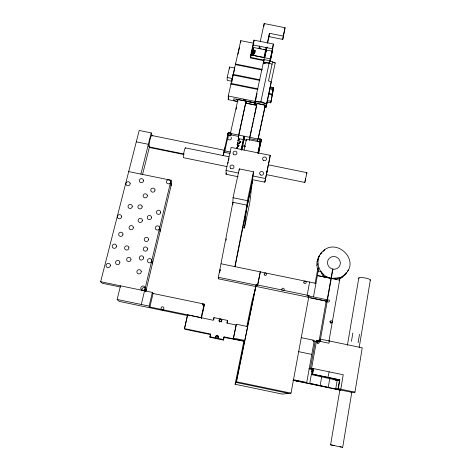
<?xml version="1.0" encoding="UTF-8"?>
<svg xmlns="http://www.w3.org/2000/svg" width="471" height="471" viewBox="0 0 471 471"><rect width="100%" height="100%" fill="white"/><g stroke="black" fill="none" stroke-linecap="round" stroke-linejoin="round"><path stroke-width="0.71" d="M238.126 176.731L226.056 174.264L226.056 170.478L231.161 147.417L270.26 155.377L268.293 165.392M232.586 77.815L234.788 68.071L229.583 67.023L227.199 77.456L227.187 80.335L231.72 81.253M237.59 101.536L228.241 99.64L228.27 96.002L266.568 103.755L266.08 107.306L264.649 107.011M258.632 153.464L261.311 139.687L228.135 132.946L228.111 136.131L224.526 152.298L230.125 153.44M229.56 68.801L229.583 67.023M229.948 135.866L229.989 133.322M230.095 135.925L230.113 134.718L238.338 136.39L238.408 139.216L239.133 139.363L238.921 140.323L238.196 140.175L238.214 139.846L238.921 140.323M231.915 82.078L231.956 79.711M227.505 320.415L226.94 323.106L236.195 325.025L233.351 338.784L224.055 336.853L223.507 340.091L209.995 337.283L210.572 334.593L184.885 329.253L184.485 328.558L187.546 314.84L213.387 320.292L213.964 317.607L227.505 320.415L227.069 323.094M232.097 79.94L232.115 79.01M232.397 79.946L232.427 78.51L227.199 77.456M236.254 99.163L255.076 102.743M232.798 204.785L233.045 197.726L239.297 168.889L253.504 171.785L249.765 202.813L244.455 228.005L242.394 227.581M239.445 48.607L239.492 47.412L237.949 54.218M237.884 100.912L237.755 99.54M240.705 42.773L240.793 40.665L253.775 43.273M304.861 182.448L306.933 172.674L268.364 164.815L266.374 174.6L304.861 182.448L304.884 181.936M237.225 147.806L236.501 147.659L236.483 147.976L237.207 148.124L237.661 145.81M318.308 257.496C332.396 229.748 367.586 264.331 339.426 277.949L339.626 280.163L317.372 275.576L323.236 276.765L327.145 277.036L331.007 278.39L327.127 277.566L327.145 277.036C319.538 273.321 315.676 263.472 319.45 255.724C316.6 259.639 316.276 264.908 317.731 269.43M237.555 143.113L237.567 142.784L239.333 143.143L239.315 143.467L237.555 143.113L237.131 145.044M237.637 146.157L237.655 145.833L238.685 146.045L238.667 146.369L237.637 146.157L237.207 148.124M238.214 139.846L237.979 141.17L238.196 140.175M238.408 139.216L238.561 138.256M238.667 146.369L238.897 145.074L237.143 144.721L237.567 142.784M239.133 139.363L238.42 138.886M239.527 142.495L239.545 142.165L240.569 142.372L240.551 142.701L239.527 142.495L239.315 143.467M237.996 140.841L240.781 141.406L240.551 142.701M239.215 170.302L239.297 168.889M243.289 100.364L243.33 99.634L245.155 100.005L245.108 100.729M243.766 139.646L244.002 136.201L241.046 149.784M244.019 146.469L244.255 145.162L244.019 146.469L245.261 146.722M264.019 60.682L250.519 57.962L250.737 54.936L254.016 40.135L273.363 44.021L272.397 51.274L270.283 61.142M251.12 55.254L251.143 54.913L263.907 57.486L263.872 57.821M252.05 51.439L251.985 52.263L253.763 52.622L254.193 50.167L252.409 49.808L252.05 51.439L253.828 51.798L253.763 52.622M253.804 54.489L254.228 52.046L253.804 54.489L252.026 54.13L252.309 52.328M252.344 50.633L252.409 49.808M253.869 42.049L254.016 40.135M246.286 140.629L246.398 139.21L260.186 142.012L258.12 153.346M253.616 49.367L253.681 48.537L252.497 48.301M254.163 52.864L254.729 52.976L255.152 50.532L253.969 50.291M255.152 50.532L254.729 52.976M249.306 139.834L249.412 138.639L257.778 140.34M259.103 48.601L259.35 45.975M245.503 103.137L254.852 105.033L256.848 93.841L257.331 93.941M171.273 184.879L171.314 184.444A2.084 1.99 -10.5 0 0 171.226 183.931M256.76 105.416L255.329 105.127L255.682 101.553M260.899 48.955L260.981 48.124L259.203 47.771M263.901 26.311L264.184 23.55L285.061 27.736L282.771 39.411L269.018 36.65L269.418 33.27L283.301 36.061L282.771 39.411M146.198 289.506L145.939 290.589A2.184 2.114 -35.5 0 1 145.61 291.054M244.455 228.005L247.393 200.664L253.504 171.785M263.271 63.002L263.901 59.576L269.936 60.788L275.229 62.943L266.568 103.755L260.887 101.583L254.97 101.406L263.784 60.635M263.819 60.306L263.919 59.517M266.28 48.707L266.427 47.4M233.428 338.107L233.333 338.914L244.567 341.245L247.634 326.556L236.307 324.207L233.428 338.107L244.808 340.474M259.191 141.806L259.509 139.322M269.936 60.788L273.363 44.021M270.695 56.467L269.871 61.283M258.102 153.546L258.55 150.102M264.955 107.294L265.267 105.098L257.001 103.42L249.565 137.921M260.534 144.473L260.952 141.382M266.833 103.632L266.998 102.448L266.403 105.251M266.08 107.306L270.295 86.911L273.675 87.594L272.079 95.584L273.675 87.594M268.782 94.388L268.929 93.37L272.309 94.053M270.148 87.953L270.295 86.911M267.187 102.095L270.737 102.813L271.008 101.312M271.255 100.347L271.367 99.628M268.77 94.094L272.332 94.812L270.737 102.813M272.733 92.493L272.844 91.751M273.086 90.821L273.198 90.079L272.709 89.985M350.995 392.414L354.957 392.166L362.234 347.816L320.392 339.132L319.992 341.363M358.095 342.764L359.491 334.31M342.676 447.45L351.784 392.278L339.879 389.906L330.595 444.842L342.517 447.338M359.19 347.457L370.353 279.845M351.443 341.381L352.861 332.938M338.337 388.699L339.844 379.832L312.614 374.157L311.349 374.539L337.207 380.303L335.729 388.969L338.337 388.699L354.957 392.166M347.415 345.261L358.796 277.943M335.234 379.885L338.384 380.079M338.043 388.728L339.544 379.885L312.385 374.227L313.38 368.681M315.07 283.583L317.69 269.241L318.832 267.61L313.462 296.948M329.735 378.749L328.24 387.403L309.783 383.259L312.326 369.064L313.609 368.599L312.614 374.157M333.545 379.42L337.501 380.244M329.158 371.837L327.922 377.465M320.186 385.431L321.717 376.7M328.935 341.139L340.068 277.637L341.699 277.672L346.214 273.427M329.335 340.992L328.946 343.218L316.553 340.645L315.24 341.51L310.36 368.658L312.326 369.064M235.035 266.833L252.556 179.675L264.82 182.177L270.26 155.377M320.05 341.522L332.95 269.124L334.498 269.235A6.529 6.311 36.1 0 0 339.768 260.345A6.529 6.311 36.1 0 0 329.353 258.202A6.529 6.311 36.1 0 0 331.195 268.564L332.95 269.124M335.334 278.726L331.29 278.443L335.334 278.726L335.24 279.262L339.426 277.949M310.36 368.658L311.614 368.187L316.553 340.645M318.826 341.116L319.256 340.068M319.061 341.163L326.215 301.087L327.475 299.839L308.723 295.965L309.029 295.576L256.206 284.672L247.493 326.409M332.667 269.071L327.192 299.78L325.938 301.028L310.607 297.86M327.127 277.566L323.241 276.789L323.612 274.693L320.792 271.537L318.208 271.008M305.685 382.705L306.739 382.47L314.322 340.392L301.216 337.672M219.975 271.084L220.234 269.653M243.96 340.627L235.1 384.254L282.27 394.103L291.025 393.138L309.029 295.576L307.74 297.107M307.098 295.629L309.612 282.041M255.724 286.527L218.432 278.826L218.338 277.301L232.886 202.277L246.91 205.15L234.864 266.627M226.092 240.216L226.368 238.773M305.014 181.264L305.538 178.562M219.757 272.091L219.545 272.78M246.863 326.321L251.95 301.293L255.859 286.392L308.711 297.307M244.579 340.78L236.124 382.446L288.605 393.403M245.309 337.189L245.597 335.752M245.403 337.124L245.679 335.746M235.1 384.254L236.519 381.757L256.206 284.672M264.82 182.177L266.486 174.123L266.374 174.6M266.763 172.775L267.045 171.415M272.332 94.812L270.96 101.312L267.393 100.588M223.507 340.091L224.055 336.853M258.079 138.904L265.267 105.092M258.314 138.562L265.002 107.082M270.219 87.783L271.202 81.925L268.517 80.865L272.568 61.86M257.89 152.857L260.186 142.012M246.516 208.847L252.385 181.064M258.402 153.44L261.311 139.687M283.301 36.061L285.061 27.736M209.995 337.283L210.437 334.021L184.532 328.64L187.593 314.94M213.775 319.644L213.964 317.607M260.887 101.583L269.653 60.677L269.359 60.671M269.942 60.73L269.424 63.161L263.389 61.948M270.107 60.741L272.273 50.609L270.089 61.795M264.631 57.839L266.904 47.33M266.898 47.388L264.384 57.915M255.359 101.43L255.052 102.972L233.816 98.733L233.769 100.641L237.855 101.465M254.852 105.033L255.594 101.606M255.329 105.127L256.059 101.648M218.432 278.826L218.738 277.419M249.253 140.429L249.559 138.998M250.024 136.849L251.72 128.977M252.026 127.547L253.11 122.537M253.416 121.106L254.034 118.245M254.34 116.814L257.001 103.426L265.22 105.31M241.37 149.849L244.325 136.266L244.084 139.71L241.782 150.308M241.77 148.83L242.076 147.417M263.872 57.815L266.162 47.235M244.049 150.043L246.398 139.21M267.269 43.202L269.418 33.27M264.996 55.095L265.603 52.275M265.909 50.868L266.674 47.341M267.681 42.843L269.018 36.65M264.514 58.245L266.939 47.029M238.338 136.39L246.062 101.206L238.874 135.371M238.255 138.191L238.561 136.784M260.18 41.807L264.184 23.55M238.938 139.993L239.15 139.033M204.126 304.054L204.337 304.984L201.394 318.461L201.152 317.666L204.126 304.054L153.075 293.48L152.363 292.432L100.647 281.717L139.198 130.461L151.215 132.904L152.109 136.101M238.685 146.045L238.897 145.074M239.333 143.143L239.545 142.165M240.569 142.372L240.781 141.406M250.519 57.962L253.663 43.385M252.026 54.13L252.385 52.505M253.681 48.537L253.321 50.162L252.138 49.926M226.056 174.264L226.351 172.928M253.828 51.798L254.193 50.167M230.437 133.287L237.943 99.564M236.124 109.39L236.601 107.247M223.036 155.777L228.135 132.946M228.27 96.002L240.793 40.665M228.241 99.64L228.718 97.538M201.152 317.666L149.872 307.021L149.124 306.103L152.363 292.432M149.872 307.021L153.075 293.48M145.78 291.537L171.721 183.013L171.032 180.258L128.713 171.597M141.282 304.478L171.032 180.258M219.939 270.854L220.187 269.842M187.917 315.67L119.222 301.411L117.12 299.462L120.499 285.826M140.9 174.093L151.215 132.904M142.489 174.818L149.325 147.476L148.359 144.303L136.296 141.842M306.544 173.74L306.933 172.674M170.543 182.306L170.378 182.724A2.114 2.014 -10.4 0 1 166.952 183.19A2.114 2.014 -10.4 0 1 167.723 179.951A2.114 2.014 -10.4 0 1 170.626 181.706L171.073 185.456A2.084 1.99 -10.5 0 1 170.761 185.88M263.277 60.535L263.318 60.2L264.06 60.353M321.699 252.332L320.527 254.14L322.046 252.821M344.737 274.987L346.209 272.727M317.048 261.334L318.178 259.609M323.565 251.502L324.772 249.659M316.853 265.409L317.984 263.731M347.439 271.066L348.446 269.995M343.141 276.141L341.699 277.672L339.273 278.856M317.531 340.986L319.02 340.021M318.473 341.045L317.13 341.905L315.24 341.51M310.507 383.712L311.243 383.565M333.268 379.455L337.795 380.191M223.919 337.424L244.567 341.245M337.207 380.291L339.844 379.832M337.277 389.552L340.804 389.211L343.241 374.769L311.614 368.187M338.16 389.576L339.585 389.923M331.29 278.426L340.068 277.637M330.595 444.842L332.544 445.124M252.956 44.916L272.332 48.813M263.719 49.219L264.902 49.455M252.697 47.312L272.397 51.274M253.904 51.981L254.793 52.157M251.125 52.252L252.898 52.611M252.091 53.311L253.869 53.67M250.737 54.936L270.183 58.851M250.56 57.397L263.848 60.07M273.869 62.667L275.229 62.943M265.285 63.408L263.283 63.008L269.147 63.049L272.061 64.233M238.544 138.586L246.886 140.281M244.043 146.145L245.285 146.399M237.714 145.162L238.879 145.398M151.691 135.477L224.702 150.343M224.814 150.908L230.413 152.045M185.362 147.865L228.829 156.719M184.273 154.058L149.148 146.893A6.17 1.036 -79.1 0 1 150.037 139.451A6.17 1.036 -79.1 0 1 151.968 135.601M149.325 147.476L183.655 154.476M226.904 166.563L183.525 157.714A5.028 0.606 -78.9 0 1 183.967 152.104A5.028 0.606 -78.9 0 1 185.55 148.118M226.056 170.478L238.367 172.992M252.998 175.977L265.467 178.521M233.045 197.726L247.393 200.664M221.252 263.819L315.953 283.348M218.338 277.301L256.094 285.096M308.275 297.384L326.215 301.087M120.47 287.027L102.278 283.254L100.647 281.717M203.737 306.15A1.313 1.301 -39.4 0 0 204.061 306.262L203.843 305.349A1.325 1.313 -38.7 0 1 202.836 303.789L203.06 304.719L204.337 304.984M220.422 319.632L221.835 319.921M117.12 299.462L149.124 306.103M298.632 351.66L311.796 354.398M216.254 335.77L218.326 336.2M209.854 336.741L223.484 339.573M308.911 368.781L312.338 369.5M336.1 379.72L338.09 380.138M293.457 379.703L306.739 382.47M293.286 380.121L338.137 389.47M292.868 380.28L340.71 390.271M236.519 381.757L291.025 393.138M333.227 445.266L334.587 445.554M339.997 446.708L341.334 447.02M297.949 381.08L299.821 381.528L296.377 380.851L297.878 381.068M339.879 389.906L340.333 390.106M146.11 290.148L145.062 288.699L144.891 289.147A2.214 2.143 -35.1 0 1 141.329 289.659A2.214 2.143 -35.1 0 1 142.16 286.185A2.214 2.143 -35.1 0 1 145.15 288.052L146.151 289.977M162.142 309.571L162.76 310.448M320.792 271.537L323.236 276.765M223.896 150.814L224.526 152.298L224.797 147.882M210.437 334.021L210.572 334.593M329.8 321.752A1.072 1.036 53.4 0 1 330.842 323.283M316.853 341.881A1.077 1.048 60.9 0 1 317.748 343.665M314.08 341.716A1.366 1.331 60.5 0 1 313.003 340.115M359.179 278.467A5.888 1.095 10 0 1 364.419 277.843A5.888 1.095 10 0 1 370.112 280.269M163.82 310.248A1.419 1.384 -41.6 0 1 162.118 310.118M203.089 305.396A1.313 1.301 -39.4 0 1 203.06 304.719M217.773 338.49A1.378 1.36 -68.3 0 1 215.83 337.995A1.378 1.36 -68.3 0 1 216.507 336.082A1.378 1.36 -68.3 0 1 218.332 336.906M218.367 337.619A1.378 1.36 -68.3 0 1 218.244 337.954M219.174 321.457A1.36 1.354 -59.9 0 1 220.393 319.674A1.36 1.354 -59.9 0 1 221.788 321.304M221.67 321.64A1.36 1.354 -59.9 0 1 221.464 321.934M219.551 322.046A1.36 1.354 -59.9 0 1 219.321 321.775M152.598 261.841A2.155 2.084 -27.3 0 1 152.686 262.376L152.639 262.842L151.733 260.581A2.184 2.114 -27 0 0 148.759 258.744A2.184 2.114 -27 0 0 147.947 262.159A2.184 2.114 -27 0 0 151.474 261.658L151.644 261.217L152.598 263.006L152.433 263.442A2.155 2.084 -27.3 0 1 152.104 263.895M160.334 229.489A2.125 2.049 -18.9 0 1 160.423 230.019L160.375 230.466L159.581 227.823A2.149 2.072 -18.6 0 0 156.637 226.021A2.149 2.072 -18.6 0 0 155.836 229.359A2.149 2.072 -18.6 0 0 159.328 228.877L159.492 228.441L160.175 231.061A2.125 2.049 -18.9 0 1 159.852 231.502M141.971 290.301A2.184 2.114 -35.5 0 1 145.527 288.034M227.97 163.39A5.034 0.306 -78.6 0 1 228.205 162.124M228.6 160.217A5.034 0.306 -78.6 0 1 228.994 158.55M260.475 143.584A1.813 1.719 7.4 0 1 259.338 145.745M223.283 155.548A6.182 0.424 -78.7 0 1 224.808 150.437M326.179 302.512A1.06 1.03 47 0 1 326.132 301.97M326.215 301.711A1.06 1.03 47 0 1 326.562 301.31M282.229 290.313A1.225 1.201 38 0 1 282.182 288.529A1.225 1.201 38 0 1 283.966 288.658A1.225 1.201 38 0 1 283.707 290.419M231.084 137.244A1.813 1.713 2.5 0 1 230.69 139.528A1.813 1.713 2.5 0 1 228.241 139.345A1.813 1.713 2.5 0 1 228.217 137.026M230.978 84.044L231.12 83.432L257.931 88.848L257.796 89.466L230.978 84.044M233.015 75.019L233.01 75.313L233.163 74.383L259.892 79.776L259.751 80.417L233.015 75.019M235.376 64.592L235.512 64.003L262.141 69.372L262.011 69.967L235.376 64.592M202.612 311.508L202.901 310.312L202.206 313.721L202.612 311.508M246.739 101.383L246.616 103.178L254.346 104.745L254.517 102.955L246.739 101.389M160.705 212.197L160.452 213.239A2.137 2.055 -15.8 0 1 156.984 213.716A2.137 2.055 -15.8 0 1 157.779 210.413A2.137 2.055 -15.8 0 1 160.705 212.197M147.57 248.929L147.311 250.001A2.172 2.096 -24.8 0 1 143.796 250.49A2.172 2.096 -24.8 0 1 144.615 247.104A2.172 2.096 -24.8 0 1 147.57 248.929M148.548 239.303L148.288 240.369A2.167 2.084 -22.6 0 1 144.785 240.858A2.167 2.084 -22.6 0 1 145.598 237.49A2.167 2.084 -22.6 0 1 148.548 239.303M151.532 217.431L151.279 218.479A2.149 2.061 -18.1 0 1 147.8 218.956A2.149 2.061 -18.1 0 1 148.606 215.641A2.149 2.061 -18.1 0 1 151.532 217.431M155 190.049L154.747 191.073A2.125 2.025 -13.8 0 1 151.303 191.538A2.125 2.025 -13.8 0 1 152.098 188.282A2.125 2.025 -13.8 0 1 155 190.049M141.241 271.649L140.982 272.733A2.196 2.125 -30.9 0 1 137.432 273.239A2.196 2.125 -30.9 0 1 138.268 269.801A2.196 2.125 -30.9 0 1 141.241 271.649M143.596 257.82L143.331 258.897A2.184 2.108 -27.3 0 1 139.805 259.391A2.184 2.108 -27.3 0 1 140.629 255.983A2.184 2.108 -27.3 0 1 143.596 257.82M142.165 206.757L141.906 207.799A2.143 2.043 -17.9 0 1 138.433 208.27A2.143 2.043 -17.9 0 1 139.251 204.979A2.143 2.043 -17.9 0 1 142.165 206.757M142.377 220.322L142.118 221.37A2.155 2.061 -20 0 1 138.633 221.853A2.155 2.061 -20 0 1 139.451 218.526A2.155 2.061 -20 0 1 142.377 220.322M147.352 195.706L147.099 196.743A2.131 2.031 -15.7 0 1 143.643 197.208A2.131 2.031 -15.7 0 1 144.444 193.94A2.131 2.031 -15.7 0 1 147.352 195.706M130.991 259.338L130.726 260.416A2.19 2.108 -28.9 0 1 127.188 260.916A2.19 2.108 -28.9 0 1 128.03 257.502A2.19 2.108 -28.9 0 1 130.991 259.338M143.508 180.57L143.255 181.594A2.119 2.014 -14.4 0 1 139.816 182.053A2.119 2.014 -14.4 0 1 140.623 178.821A2.119 2.014 -14.4 0 1 143.508 180.57M132.292 206.333L132.033 207.375A2.143 2.043 -19.2 0 1 128.559 207.846A2.143 2.043 -19.2 0 1 129.384 204.555A2.143 2.043 -19.2 0 1 132.292 206.333M128.889 247.828L128.624 248.894A2.184 2.096 -26.7 0 1 125.098 249.389A2.184 2.096 -26.7 0 1 125.94 246.003A2.184 2.096 -26.7 0 1 128.889 247.828M133.358 227.564L133.099 228.618A2.161 2.072 -22.4 0 1 129.596 229.1A2.161 2.072 -22.4 0 1 130.426 225.756A2.161 2.072 -22.4 0 1 133.358 227.564M130.155 183.625L129.896 184.65A2.125 2.014 -16.5 0 1 126.446 185.115A2.125 2.014 -16.5 0 1 127.27 181.871A2.125 2.014 -16.5 0 1 130.155 183.625M121.624 216.607L121.359 217.655A2.161 2.055 -22 0 1 117.868 218.132A2.161 2.055 -22 0 1 118.71 214.817A2.161 2.055 -22 0 1 121.624 216.607M122.972 234.175L122.707 235.235A2.172 2.078 -24.7 0 1 119.192 235.724A2.172 2.078 -24.7 0 1 120.04 232.368A2.172 2.078 -24.7 0 1 122.972 234.175M119.893 262.412L119.622 263.495A2.202 2.108 -30.5 0 1 116.078 263.995A2.202 2.108 -30.5 0 1 116.932 260.575A2.202 2.108 -30.5 0 1 119.893 262.412M110.391 265.35L110.114 266.433A2.208 2.108 -31.7 0 1 106.558 266.933A2.208 2.108 -31.7 0 1 107.429 263.507A2.208 2.108 -31.7 0 1 110.391 265.35M116.531 246.103L116.266 247.175A2.184 2.09 -27.5 0 1 112.734 247.664A2.184 2.09 -27.5 0 1 113.588 244.278A2.184 2.09 -27.5 0 1 116.531 246.103M312.302 369.664L311.943 371.69L312.302 369.664M260.31 271.873L257.572 285.402L260.31 271.873M273.021 88.307L272.668 89.985L270.86 89.62L271.214 87.942L273.021 88.307M330.147 321.893A1.083 1.048 53.1 0 0 331.814 322.723A1.083 1.048 53.1 0 0 331.655 320.869A1.083 1.048 53.1 0 0 330.147 321.893M317.224 341.893A1.095 1.066 60.5 0 0 318.643 343.141A1.095 1.066 60.5 0 0 318.973 341.298A1.095 1.066 60.5 0 0 317.224 341.893M162.513 309.594A1.437 1.401 -41.3 0 0 163.667 307.404A1.437 1.401 -41.3 0 0 161.212 307.545A1.437 1.401 -41.3 0 0 162.513 309.594M220.834 321.652A1.372 1.366 -59.2 0 0 221.329 319.326A1.372 1.366 -59.2 0 0 219.074 320.074A1.372 1.366 -59.2 0 0 220.834 321.652M217.702 337.954A1.389 1.372 -68 0 0 217.584 335.558A1.389 1.372 -68 0 0 215.588 336.877A1.389 1.372 -68 0 0 217.702 337.954M260.286 174.794A1.978 1.89 8.7 0 0 263.524 173.781A1.978 1.89 8.7 0 0 260.952 171.591A1.978 1.89 8.7 0 0 260.286 174.794M327.38 301.01A1.072 1.042 46.6 0 0 329.041 301.834A1.072 1.042 46.6 0 0 328.882 300.003A1.072 1.042 46.6 0 0 327.38 301.01M303.86 282.712A1.219 1.195 38.5 0 0 305.92 283.136A1.219 1.195 38.5 0 0 305.22 281.158A1.219 1.195 38.5 0 0 303.86 282.712M264.355 274.87A1.213 1.195 23.4 0 0 266.451 274.752A1.213 1.195 23.4 0 0 265.279 273.015A1.213 1.195 23.4 0 0 264.355 274.87M263.265 160.205A1.966 1.872 8.8 0 0 266.486 159.204A1.966 1.872 8.8 0 0 263.925 157.031A1.966 1.872 8.8 0 0 263.265 160.205M233.681 154.382A1.966 1.866 3.3 0 0 236.913 153.381A1.966 1.866 3.3 0 0 234.37 151.215A1.966 1.866 3.3 0 0 233.681 154.382M230.678 168.33A1.978 1.884 2.6 0 0 233.928 167.323A1.978 1.884 2.6 0 0 231.373 165.133A1.978 1.884 2.6 0 0 230.678 168.33M258.055 141.406A1.843 1.743 7.4 0 0 261.075 140.476A1.843 1.743 7.4 0 0 258.679 138.456A1.843 1.743 7.4 0 0 258.055 141.406M228.394 135.377A1.843 1.737 2.5 0 0 231.426 134.453A1.843 1.737 2.5 0 0 229.047 132.433A1.843 1.737 2.5 0 0 228.394 135.377"/></g></svg>
